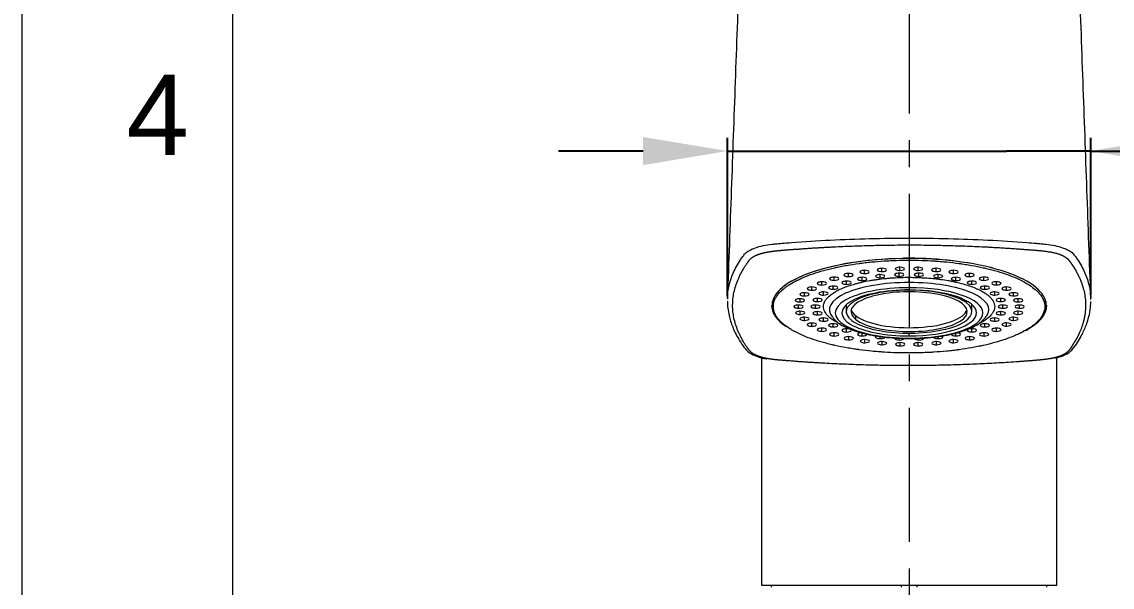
# Model space of a CAD drawing. Header units: millimetres. Extents: x 7606 to 8200, y 2765 to 3605.
# Drawn here: x 7606.4 to 7709.8, y 3189.8 to 3243.4 of the extents above; entities that cross this region are included whole.
import ezdxf

# ---------------------------------------------------------------- set-up
doc = ezdxf.new("R2010")
doc.units = ezdxf.units.MM
doc.linetypes.add('CENTERX2', pattern=[20.32, 12.7, -2.54, 2.54, -2.54])
doc.layers.get('0').update_dxf_attribs({"color": 3})
for name, color, linetype, lineweight in [('CENTER', 1, 'CENTERX2', 15), ('DIM_', 3, 'Continuous', 9), ('FORM', 7, 'Continuous', 13)]:
    doc.layers.add(name, color=color, linetype=linetype, lineweight=lineweight)
doc.styles.get("Standard").update_dxf_attribs({"font": 'arial.ttf'})
doc.dimstyles.new('사본(2) STANDARD', dxfattribs={"dimscale": 0, "dimtxt": 5, "dimasz": 5, "dimexe": 1.25, "dimexo": 0.625, "dimgap": 1.5, "dimtad": 3, "dimtih": 1, "dimtoh": 1, "dimdec": 1, "dimzin": 9, "dimdsep": 46, "dimtxsty": 'Standard', "dimcen": 2.5, "dimclrd": 3, "dimclre": 3, "dimclrt": 4, "dimadec": 0, "dimazin": 0, "dimtfac": 1, "dimtdec": 1, "dimtmove": 0, "dimatfit": 3, "dimfxl": 1.25, "dimtfill": 1, "dimtolj": 1, "dimtzin": 0, "dimarcsym": 0})

# ---------------------------------------------------------------- blocks, each defined once
blk = doc.blocks.new('*D22')
at = {"layer": 'DIM_', "color": 3, "lineweight": -2, "transparency": 16777216}
for p, q in [((7673.32, 3217.4), (7673.32, 3232.39)), ((7707.77, 3217.48), (7707.77, 3232.39)), ((7665.32, 3231.14), (7657.32, 3231.14)), ((7673.32, 3231.14), (7681.32, 3231.14)), ((7681.32, 3231.14), (7699.77, 3231.14)), ((7707.77, 3231.14), (7699.77, 3231.14)), ((7707.77, 3231.14), (7725.87, 3231.14)), ((7715.77, 3231.14), (7723.77, 3231.14))]:
    blk.add_line(p, q, dxfattribs=at)
at = {"layer": 'DIM_', "color": 3, "transparency": 16777216}
for points in [[(7665.32, 3232.47), (7665.32, 3229.8), (7673.32, 3231.14)], [(7715.77, 3232.47), (7715.77, 3229.8), (7707.77, 3231.14)]]:
    blk.add_solid(points, dxfattribs=at)
at = {"layer": 'DIM_', "color": 4, "transparency": 16777216, "insert": (7737.79, 3231.14), "char_height": 8, "attachment_point": 5, "bg_fill": 3, "box_fill_scale": 1.1, "bg_fill_color": 256, "bg_fill_true_color": 13158600, "bg_fill_transparency": 0}
blk.add_mtext('\\A1;34.5', dxfattribs=at)

msp = doc.modelspace()

# ---------------------------------------------------------------- linework, layer by layer
at = {"linetype": 'Continuous', "lineweight": 13, "extrusion": (0, 1, 0)}
for p, q in [((7690.54, 3220.95), (7690.54, 3220.95)), ((7684.81, 3219.23), (7684.81, 3219.53)), ((7686.33, 3219.51), (7686.33, 3219.82)), ((7687.97, 3219.71), (7687.97, 3220.01)), ((7689.61, 3219.25), (7689.61, 3219.55)), ((7689.68, 3219.8), (7689.68, 3220.11)), ((7691.41, 3219.8), (7691.41, 3220.11)), ((7691.47, 3219.25), (7691.47, 3219.55)), ((7693.12, 3219.71), (7693.12, 3220.01)), ((7694.75, 3219.51), (7694.75, 3219.82)), ((7696.28, 3219.23), (7696.28, 3219.54)), ((7682.27, 3218.43), (7682.27, 3218.73)), ((7683.44, 3218.87), (7683.44, 3219.17)), ((7684.6, 3218.49), (7684.6, 3218.79)), ((7686.1, 3218.86), (7686.1, 3219.16)), ((7687.8, 3219.12), (7687.8, 3219.42)), ((7693.29, 3219.12), (7693.29, 3219.42)), ((7694.98, 3218.86), (7694.98, 3219.16)), ((7696.49, 3218.49), (7696.49, 3218.79)), ((7697.64, 3218.87), (7697.64, 3219.17)), ((7698.82, 3218.43), (7698.82, 3218.74)), ((7680.63, 3217.39), (7680.63, 3217.7)), ((7681.32, 3217.94), (7681.32, 3218.24)), ((7682.43, 3217.46), (7682.43, 3217.77)), ((7683.36, 3218.01), (7683.36, 3218.32)), ((7697.73, 3218.02), (7697.73, 3218.32)), ((7698.66, 3217.47), (7698.66, 3217.77)), ((7699.77, 3217.94), (7699.77, 3218.24)), ((7700.46, 3217.4), (7700.46, 3217.7)), ((7680.06, 3216.23), (7680.06, 3216.53)), ((7680.21, 3216.82), (7680.21, 3217.12)), ((7681.67, 3216.23), (7681.67, 3216.53)), ((7681.86, 3216.86), (7681.86, 3217.16)), ((7695.99, 3216.73), (7695.99, 3216.92)), ((7699.23, 3216.86), (7699.23, 3217.17)), ((7699.43, 3216.23), (7699.43, 3216.53)), ((7700.89, 3216.82), (7700.89, 3217.12)), ((7701.03, 3216.23), (7701.03, 3216.53)), ((7680.21, 3215.64), (7680.21, 3215.94)), ((7680.63, 3215.06), (7680.63, 3215.37)), ((7681.86, 3215.6), (7681.86, 3215.9)), ((7682.44, 3214.99), (7682.44, 3215.3)), ((7685.51, 3215.13), (7685.51, 3215.49)), ((7698.66, 3215), (7698.66, 3215.3)), ((7699.24, 3215.6), (7699.24, 3215.9)), ((7700.46, 3215.07), (7700.46, 3215.37)), ((7700.89, 3215.64), (7700.89, 3215.94)), ((7681.33, 3214.52), (7681.33, 3214.83)), ((7682.28, 3214.03), (7682.28, 3214.33)), ((7683.36, 3214.44), (7683.36, 3214.75)), ((7684.61, 3213.97), (7684.61, 3214.27)), ((7696.49, 3213.97), (7696.49, 3214.28)), ((7697.73, 3214.45), (7697.73, 3214.75)), ((7698.82, 3214.03), (7698.82, 3214.33)), ((7699.77, 3214.53), (7699.77, 3214.83)), ((7683.45, 3213.59), (7683.45, 3213.89)), ((7684.82, 3213.23), (7684.82, 3213.53)), ((7686.11, 3213.6), (7686.11, 3213.87)), ((7686.34, 3212.95), (7686.34, 3213.25)), ((7687.81, 3213.34), (7687.81, 3213.53)), ((7689.62, 3213.21), (7689.62, 3213.37)), ((7690.55, 3213.6), (7690.55, 3213.86)), ((7691.48, 3213.21), (7691.48, 3213.37)), ((7693.3, 3213.34), (7693.3, 3213.53)), ((7694.76, 3212.95), (7694.76, 3213.25)), ((7694.99, 3213.6), (7694.99, 3213.88)), ((7696.29, 3213.23), (7696.29, 3213.53)), ((7697.65, 3213.59), (7697.65, 3213.9)), ((7687.98, 3212.75), (7687.98, 3213.06)), ((7689.69, 3212.66), (7689.69, 3212.96)), ((7691.42, 3212.66), (7691.42, 3212.96)), ((7693.13, 3212.75), (7693.13, 3213.06))]:
    msp.add_line(p, q, dxfattribs=at)
at = {"linetype": 'Continuous', "lineweight": 18, "extrusion": (0, 1, 0)}
for p, q in [((7677.55, 3216.9), (7677.55, 3216.5)), ((7677.55, 3216.5), (7677.55, 3216.5)), ((7684.58, 3216.56), (7684.58, 3215.9)), ((7696.51, 3215.9), (7696.51, 3216.56)), ((7703.55, 3216.5), (7703.54, 3216.9)), ((7703.55, 3216.5), (7703.55, 3216.5)), ((7676.55, 3211.54), (7676.55, 3189.96)), ((7704.55, 3189.96), (7704.55, 3211.54)), ((7676.55, 3189.96), (7690.55, 3189.96)), ((7677.44, 3189.96), (7677.47, 3189.76)), ((7690.55, 3189.96), (7704.55, 3189.96)), ((7703.62, 3189.76), (7703.65, 3189.96))]:
    msp.add_line(p, q, dxfattribs=at)
at = {"linetype": 'Continuous', "lineweight": 18}
for centre, major_axis, start_param, end_param in [((7690.55, 3216.5), (-13, 0), 4.712825, 6.283622), ((7690.55, 3216.5), (13.05, 0), 1.570796, 1.621455), ((7690.55, 3216.5), (13, 0), 0.000436, 1.571233), ((7690.55, 3216.5), (13.05, 0), 1.244463, 1.570796), ((7684.81, 3219.38), (-0.442, 0), 4.712825, 7.854418), ((7684.81, 3219.38), (-0.442, 0), 1.571233, 4.712825), ((7686.33, 3219.67), (-0.442, 0), 4.712825, 7.854418), ((7686.33, 3219.67), (-0.442, 0), 1.571233, 4.712825), ((7687.97, 3219.86), (-0.442, 0), 4.712825, 7.854418), ((7687.97, 3219.86), (-0.442, 0), 1.571233, 4.712825), ((7689.61, 3219.4), (-0.442, 0), 4.712825, 7.854418), ((7689.68, 3219.96), (-0.442, 0), 4.712825, 7.854418), ((7689.61, 3219.4), (-0.442, 0), 1.571233, 4.712825), ((7689.68, 3219.96), (-0.442, 0), 1.571233, 4.712825), ((7691.41, 3219.96), (-0.442, 0), 4.712825, 7.854418), ((7691.47, 3219.4), (-0.442, 0), 4.712825, 7.854418), ((7691.41, 3219.96), (-0.442, 0), 1.571233, 4.712825), ((7691.47, 3219.4), (-0.442, 0), 1.571233, 4.712825), ((7693.12, 3219.86), (-0.442, 0), 4.712825, 7.854418), ((7693.12, 3219.86), (-0.442, 0), 1.571233, 4.712825), ((7694.75, 3219.67), (-0.442, 0), 4.712825, 7.854418), ((7694.75, 3219.67), (-0.442, 0), 1.571233, 4.712825), ((7696.28, 3219.38), (-0.442, 0), 4.712825, 7.854418), ((7696.28, 3219.38), (-0.442, 0), 1.571233, 4.712825), ((7682.27, 3218.58), (-0.442, 0), 4.712825, 7.854418), ((7682.27, 3218.58), (-0.442, 0), 1.571233, 4.712825), ((7683.44, 3219.02), (-0.442, 0), 4.712825, 7.854418), ((7683.44, 3219.02), (-0.442, 0), 1.571233, 4.712825), ((7684.6, 3218.64), (-0.442, 0), 4.712825, 7.854418), ((7684.6, 3218.64), (-0.442, 0), 1.571233, 4.712825), ((7686.1, 3219.01), (-0.442, 0), 4.712825, 7.854418), ((7686.1, 3219.01), (-0.442, 0), 1.571233, 4.712825), ((7687.8, 3219.27), (-0.442, 0), 4.712825, 7.854418), ((7687.8, 3219.27), (-0.442, 0), 1.571233, 4.712825), ((7693.29, 3219.27), (-0.442, 0), 4.712825, 7.854418), ((7693.29, 3219.27), (-0.442, 0), 1.571233, 4.712825), ((7694.98, 3219.01), (-0.442, 0), 4.712825, 7.854418), ((7694.98, 3219.01), (-0.442, 0), 1.571233, 4.712825), ((7696.49, 3218.64), (-0.442, 0), 4.712825, 7.854418), ((7696.49, 3218.64), (-0.442, 0), 1.571233, 4.712825), ((7697.64, 3219.02), (-0.442, 0), 4.712825, 7.854418), ((7697.64, 3219.02), (-0.442, 0), 1.571233, 4.712825), ((7698.82, 3218.59), (-0.442, 0), 4.712825, 7.854418), ((7698.82, 3218.59), (-0.442, 0), 1.571233, 4.712825), ((7680.63, 3217.54), (-0.442, 0), 4.712825, 7.854418), ((7680.63, 3217.54), (-0.442, 0), 1.571233, 4.712825), ((7681.32, 3218.09), (-0.442, 0), 4.712825, 7.854418), ((7681.32, 3218.09), (-0.442, 0), 1.571233, 4.712825), ((7682.43, 3217.62), (-0.442, 0), 4.712825, 7.854418), ((7682.43, 3217.62), (-0.442, 0), 1.571233, 4.712825), ((7683.36, 3218.17), (-0.442, 0), 4.712825, 7.854418), ((7683.36, 3218.17), (-0.442, 0), 1.571233, 4.712825), ((7690.55, 3215.78), (-6.38, 0), 4.712825, 7.854418), ((7690.55, 3215.9), (-5.96, 0), 3.561884, 6.703477), ((7690.55, 3215.9), (-5.51, 0), 3.561884, 6.703477), ((7690.55, 3215.78), (-6.38, 0), 1.571233, 4.712825), ((7697.73, 3218.17), (-0.442, 0), 4.712825, 7.854418), ((7697.73, 3218.17), (-0.442, 0), 1.571233, 4.712825), ((7698.66, 3217.62), (-0.442, 0), 4.712825, 7.854418), ((7698.66, 3217.62), (-0.442, 0), 1.571233, 4.712825), ((7699.77, 3218.09), (-0.442, 0), 4.712825, 7.854418), ((7699.77, 3218.09), (-0.442, 0), 1.571233, 4.712825), ((7700.46, 3217.55), (-0.442, 0), 4.712825, 7.854418), ((7700.46, 3217.55), (-0.442, 0), 1.571233, 4.712825), ((7690.55, 3216.5), (13.05, 0), 3.141593, 3.605174), ((7690.55, 3216.5), (13, 0), 3.141538, 3.347313), ((7680.06, 3216.38), (-0.442, 0), 4.712825, 7.854418), ((7680.2, 3216.97), (-0.442, 0), 4.712825, 7.854418), ((7680.06, 3216.38), (-0.442, 0), 1.571233, 4.712825), ((7680.2, 3216.97), (-0.442, 0), 1.571233, 4.712825), ((7681.67, 3216.38), (-0.442, 0), 4.712825, 7.854418), ((7681.86, 3217.01), (-0.442, 0), 4.712825, 7.854418), ((7681.67, 3216.38), (-0.442, 0), 1.571233, 4.712825), ((7681.86, 3217.01), (-0.442, 0), 1.571233, 4.712825), ((7690.55, 3215.9), (-5.96, 0), 0.420291, 3.561884), ((7690.55, 3215.9), (-5.51, 0), 0.420291, 3.561884), ((7699.23, 3217.01), (-0.442, 0), 4.712825, 7.854418), ((7699.43, 3216.38), (-0.442, 0), 4.712825, 7.854418), ((7699.23, 3217.01), (-0.442, 0), 1.571233, 4.712825), ((7699.43, 3216.38), (-0.442, 0), 1.571233, 4.712825), ((7700.89, 3216.97), (-0.442, 0), 4.712825, 7.854418), ((7701.03, 3216.38), (-0.442, 0), 4.712825, 7.854418), ((7700.89, 3216.97), (-0.442, 0), 1.571233, 4.712825), ((7701.03, 3216.38), (-0.442, 0), 1.571233, 4.712825), ((7690.55, 3216.5), (13.05, 0), 5.722116, 6.283185), ((7690.55, 3216.5), (-13, 0), 2.936648, 3.141686), ((7680.21, 3215.79), (-0.442, 0), 4.712825, 7.854418), ((7680.63, 3215.22), (-0.442, 0), 4.712825, 7.854418), ((7680.21, 3215.79), (-0.442, 0), 1.571233, 4.712825), ((7680.63, 3215.22), (-0.442, 0), 1.571233, 4.712825), ((7681.86, 3215.75), (-0.442, 0), 4.712825, 7.854418), ((7681.86, 3215.75), (-0.442, 0), 1.571233, 4.712825), ((7682.44, 3215.15), (-0.442, 0), 4.712825, 7.854418), ((7682.44, 3215.15), (-0.442, 0), 1.571233, 4.712825), ((7690.55, 3216.26), (5.51, 0), 3.237564, 3.561884), ((7690.55, 3216.26), (5.51, 0), 3.561884, 6.187176), ((7698.66, 3215.15), (-0.442, 0), 4.712825, 7.854418), ((7698.66, 3215.15), (-0.442, 0), 1.571233, 4.712825), ((7699.23, 3215.75), (-0.442, 0), 4.712825, 7.854418), ((7699.23, 3215.75), (-0.442, 0), 1.571233, 4.712825), ((7700.46, 3215.22), (-0.442, 0), 4.712825, 7.854418), ((7700.89, 3215.79), (-0.442, 0), 4.712825, 7.854418), ((7700.46, 3215.22), (-0.442, 0), 1.571233, 4.712825), ((7700.89, 3215.79), (-0.442, 0), 1.571233, 4.712825), ((7681.33, 3214.67), (-0.442, 0), 4.712825, 7.854418), ((7681.33, 3214.67), (-0.442, 0), 1.571233, 4.712825), ((7682.28, 3214.18), (-0.442, 0), 4.712825, 7.854418), ((7682.28, 3214.18), (-0.442, 0), 1.571233, 4.712825), ((7683.36, 3214.6), (-0.442, 0), 4.712825, 7.854418), ((7683.36, 3214.6), (-0.442, 0), 1.571233, 4.712825), ((7684.61, 3214.12), (-0.442, 0), 4.712825, 7.854418), ((7684.61, 3214.12), (-0.442, 0), 1.571233, 4.712825), ((7696.49, 3214.13), (-0.442, 0), 4.712825, 7.854418), ((7696.49, 3214.13), (-0.442, 0), 1.571233, 4.712825), ((7697.73, 3214.6), (-0.442, 0), 4.712825, 7.854418), ((7697.73, 3214.6), (-0.442, 0), 1.571233, 4.712825), ((7698.82, 3214.18), (-0.442, 0), 4.712825, 7.854418), ((7698.82, 3214.18), (-0.442, 0), 1.571233, 4.712825), ((7699.77, 3214.68), (-0.442, 0), 4.712825, 7.854418), ((7699.77, 3214.68), (-0.442, 0), 1.571233, 4.712825), ((7683.45, 3213.74), (-0.442, 0), 4.712825, 7.854418), ((7683.45, 3213.74), (-0.442, 0), 1.571233, 4.712825), ((7684.82, 3213.38), (-0.442, 0), 4.712825, 7.854418), ((7684.82, 3213.38), (-0.442, 0), 1.571233, 4.712825), ((7686.11, 3213.75), (-0.442, 0), 4.712825, 7.854418), ((7686.34, 3213.1), (-0.442, 0), 4.712825, 7.854418), ((7686.11, 3213.75), (-0.442, 0), 1.571233, 3.109782), ((7686.34, 3213.1), (-0.442, 0), 1.571233, 4.712825), ((7687.81, 3213.49), (-0.442, 0), 5.589624, 7.854418), ((7687.81, 3213.49), (-0.442, 0), 1.571233, 3.109782), ((7689.62, 3213.36), (-0.442, 0), 0.031806, 1.571233), ((7689.62, 3213.36), (-0.442, 0), 1.571233, 3.109782), ((7691.48, 3213.36), (-0.442, 0), 0.031806, 1.571233), ((7691.48, 3213.36), (-0.442, 0), 1.571233, 3.109782), ((7693.3, 3213.49), (-0.442, 0), 0.031806, 1.571233), ((7693.3, 3213.49), (-0.442, 0), 1.571233, 3.826848), ((7694.76, 3213.1), (-0.442, 0), 4.712825, 7.854418), ((7694.99, 3213.75), (-0.442, 0), 0.031806, 1.571233), ((7694.76, 3213.1), (-0.442, 0), 1.571233, 4.712825), ((7694.99, 3213.75), (-0.442, 0), 1.571233, 4.712825), ((7696.29, 3213.38), (-0.442, 0), 4.712825, 7.854418), ((7696.29, 3213.38), (-0.442, 0), 1.571233, 4.712825), ((7697.65, 3213.74), (-0.442, 0), 4.712825, 7.854418), ((7697.65, 3213.74), (-0.442, 0), 1.571233, 4.712825), ((7687.98, 3212.91), (-0.442, 0), 4.712825, 7.854418), ((7687.98, 3212.91), (-0.442, 0), 1.571233, 4.712825), ((7689.69, 3212.81), (-0.442, 0), 4.712825, 7.854418), ((7689.69, 3212.81), (-0.442, 0), 1.571233, 4.712825), ((7691.42, 3212.81), (-0.442, 0), 4.712825, 7.854418), ((7691.42, 3212.81), (-0.442, 0), 1.571233, 4.712825), ((7693.13, 3212.91), (-0.442, 0), 4.712825, 7.854418), ((7693.13, 3212.91), (-0.442, 0), 1.571233, 4.712825)]:
    msp.add_ellipse(centre, major_axis=major_axis, ratio=0.34202, start_param=start_param, end_param=end_param, dxfattribs=at)
at = {"linetype": 'Continuous', "lineweight": 13}
for centre, major_axis, ratio, start_param, end_param in [((7690.55, 3216.5), (13, 0), 0.34202, 1.571233, 3.141538), ((7690.55, 3216.5), (-13, 0), 0.34202, 3.141686, 4.712825), ((7690.54, 3220.9), (0, 0.128), 0.00041, 1.22173, 2.792527), ((7690.55, 3216.08), (7.56, 0), 0.34202, 1.571233, 3.416428), ((7690.54, 3218.55), (0, -0.641), 0.00041, 1.745329, 2.792527), ((7690.54, 3218.78), (0, 0.641), 0.00041, 1.745329, 2.792527), ((7690.55, 3216.08), (7.56, 0), 0.34202, 6.044664, 7.854418), ((7690.55, 3215.78), (-7, 0), 0.34202, 4.712825, 7.854418), ((7690.55, 3215.78), (-7, 0), 0.34202, 1.571233, 4.712825), ((7690.55, 3213.99), (0, 0.641), 0.00041, 2.792527, 3.140786)]:
    msp.add_ellipse(centre, major_axis=major_axis, ratio=ratio, start_param=start_param, end_param=end_param, dxfattribs=at)
at = {"linetype": 'Continuous', "lineweight": 18}
for points, degree in [([(7676.27, 3299.29), (7674.79, 3258.23), (7673.32, 3217.2)], 2), ([(7707.78, 3217.2), (7706.3, 3258.23), (7704.83, 3299.29)], 2), ([(7673.32, 3217.18), (7673.32, 3217.09)], 1), ([(7707.77, 3217.05), (7707.78, 3217.17)], 1), ([(7689.8, 3189.96), (7689.8, 3189.89), (7689.8, 3189.82), (7689.8, 3189.76)], 3), ([(7691.3, 3189.76), (7691.3, 3189.82), (7691.3, 3189.89), (7691.3, 3189.96)], 3)]:
    msp.add_open_spline(points, degree=degree, dxfattribs=at)
for points, knots in [([(7673.32, 3217.2), (7673.35, 3217.99), (7673.63, 3219.2), (7674.34, 3220.49), (7674.73, 3221.07), (7674.89, 3221.27), (7675.12, 3221.58), (7675.88, 3222), (7677.11, 3222.26), (7678.02, 3222.34), (7678.63, 3222.4), (7680.3, 3222.53), (7684.3, 3222.79), (7688.05, 3222.88), (7690.55, 3222.88)], [0, 0, 0, 0, 0.234108, 0.361756, 0.393669, 0.409625, 0.425581, 0.489405, 0.553229, 0.569186, 0.585142, 0.617054, 0.744703, 1, 1, 1, 1]), ([(7690.55, 3222.88), (7693.05, 3222.88), (7696.8, 3222.79), (7700.79, 3222.53), (7702.47, 3222.4), (7703.07, 3222.34), (7703.98, 3222.26), (7705.21, 3222), (7705.97, 3221.58), (7706.21, 3221.27), (7706.36, 3221.07), (7706.75, 3220.49), (7707.46, 3219.2), (7707.75, 3217.99), (7707.78, 3217.2)], [0, 0, 0, 0, 0.255281, 0.382922, 0.414832, 0.430787, 0.446742, 0.510562, 0.574383, 0.590338, 0.606293, 0.638203, 0.765843, 1, 1, 1, 1]), ([(7690.55, 3222.23), (7689.95, 3222.23), (7688.75, 3222.22), (7686.95, 3222.19), (7685.15, 3222.13), (7683.84, 3222.07), (7683.01, 3222.03), (7682.65, 3222.01), (7682.3, 3221.99), (7681.94, 3221.97), (7681.58, 3221.95), (7681.23, 3221.93), (7680.88, 3221.9), (7680.52, 3221.88), (7680.17, 3221.85), (7679.88, 3221.83), (7679.66, 3221.82), (7679.51, 3221.81), (7679.37, 3221.8), (7679.24, 3221.79), (7679.11, 3221.78), (7678.99, 3221.77), (7678.88, 3221.76), (7678.77, 3221.75), (7678.67, 3221.74), (7678.58, 3221.73), (7678.49, 3221.73), (7678.41, 3221.72), (7678.34, 3221.71), (7678.27, 3221.71), (7678.21, 3221.7), (7678.16, 3221.7), (7678.11, 3221.69), (7678.07, 3221.69), (7678.04, 3221.69), (7678.01, 3221.68), (7677.98, 3221.68), (7677.95, 3221.68), (7677.93, 3221.68), (7677.9, 3221.67), (7677.87, 3221.67), (7677.84, 3221.67), (7677.82, 3221.66), (7677.79, 3221.66), (7677.76, 3221.66), (7677.74, 3221.65), (7677.71, 3221.65), (7677.69, 3221.65), (7677.66, 3221.64), (7677.63, 3221.64), (7677.61, 3221.64), (7677.58, 3221.63), (7677.56, 3221.63), (7677.53, 3221.63), (7677.51, 3221.62), (7677.48, 3221.62), (7677.46, 3221.62), (7677.43, 3221.61), (7677.41, 3221.61), (7677.38, 3221.6), (7677.36, 3221.6), (7677.34, 3221.6), (7677.31, 3221.59), (7677.29, 3221.59), (7677.27, 3221.58), (7677.24, 3221.58), (7677.22, 3221.58), (7677.2, 3221.57), (7677.17, 3221.57), (7677.15, 3221.57), (7677.13, 3221.56), (7677.11, 3221.56), (7677.09, 3221.55), (7677.06, 3221.55), (7677.04, 3221.54), (7677.02, 3221.54), (7677, 3221.54), (7676.98, 3221.53), (7676.96, 3221.53), (7676.94, 3221.52), (7676.92, 3221.52), (7676.89, 3221.51), (7676.87, 3221.51), (7676.85, 3221.51), (7676.83, 3221.5), (7676.81, 3221.5), (7676.79, 3221.49), (7676.77, 3221.49), (7676.76, 3221.48), (7676.74, 3221.48), (7676.72, 3221.47), (7676.7, 3221.47), (7676.68, 3221.46), (7676.66, 3221.46), (7676.64, 3221.45), (7676.62, 3221.45), (7676.61, 3221.44), (7676.59, 3221.44), (7676.57, 3221.43), (7676.55, 3221.43), (7676.54, 3221.42), (7676.52, 3221.42), (7676.5, 3221.41), (7676.48, 3221.41), (7676.45, 3221.4), (7676.39, 3221.38), (7676.31, 3221.35), (7676.23, 3221.32), (7676.16, 3221.3), (7676.09, 3221.27), (7676.02, 3221.24), (7675.96, 3221.21), (7675.9, 3221.17), (7675.84, 3221.14), (7675.78, 3221.11), (7675.72, 3221.07), (7675.67, 3221.04), (7675.62, 3221), (7675.57, 3220.96), (7675.53, 3220.93), (7675.49, 3220.89), (7675.45, 3220.85), (7675.41, 3220.81), (7675.38, 3220.76), (7675.34, 3220.72), (7675.31, 3220.67), (7675.26, 3220.61), (7675.22, 3220.54), (7675.17, 3220.47), (7675.12, 3220.39), (7675.06, 3220.31), (7675, 3220.22), (7674.95, 3220.13), (7674.9, 3220.06), (7674.86, 3219.99), (7674.82, 3219.93), (7674.79, 3219.87), (7674.75, 3219.8), (7674.71, 3219.74), (7674.68, 3219.67), (7674.64, 3219.61), (7674.61, 3219.54), (7674.57, 3219.48), (7674.54, 3219.41), (7674.51, 3219.35), (7674.48, 3219.28), (7674.45, 3219.22), (7674.42, 3219.15), (7674.31, 3218.91), (7674.14, 3218.49), (7673.97, 3217.88), (7673.85, 3217.27), (7673.81, 3216.67), (7673.82, 3216.06), (7673.9, 3215.45), (7674.04, 3214.85), (7674.21, 3214.34), (7674.38, 3213.94), (7674.52, 3213.64), (7674.68, 3213.33), (7674.81, 3213.09), (7674.92, 3212.91), (7675, 3212.79), (7675.08, 3212.67), (7675.15, 3212.56), (7675.22, 3212.47), (7675.27, 3212.4), (7675.31, 3212.34), (7675.36, 3212.28), (7675.39, 3212.24), (7675.42, 3212.19), (7675.46, 3212.16), (7675.5, 3212.12), (7675.53, 3212.08), (7675.57, 3212.04), (7675.62, 3212.01), (7675.66, 3211.98), (7675.7, 3211.94), (7675.75, 3211.91), (7675.8, 3211.88), (7675.84, 3211.86), (7675.88, 3211.84), (7675.91, 3211.82), (7675.94, 3211.81), (7675.97, 3211.79), (7676, 3211.78), (7676.04, 3211.76), (7676.07, 3211.75), (7676.11, 3211.73), (7676.14, 3211.72), (7676.18, 3211.7), (7676.21, 3211.69), (7676.25, 3211.67), (7676.29, 3211.66), (7676.33, 3211.65), (7676.37, 3211.63), (7676.41, 3211.62), (7676.45, 3211.61), (7676.49, 3211.59), (7676.53, 3211.58), (7676.57, 3211.57), (7676.61, 3211.56), (7676.66, 3211.55), (7676.7, 3211.53), (7676.75, 3211.52), (7676.79, 3211.51), (7676.84, 3211.5), (7676.88, 3211.49), (7676.93, 3211.48), (7676.98, 3211.47), (7677.03, 3211.46), (7677.08, 3211.45), (7677.13, 3211.44), (7677.17, 3211.43), (7677.22, 3211.42), (7677.27, 3211.42), (7677.32, 3211.41), (7677.37, 3211.4), (7677.43, 3211.39), (7677.48, 3211.38), (7677.54, 3211.38), (7677.59, 3211.37), (7677.65, 3211.36), (7677.71, 3211.35), (7677.77, 3211.35), (7677.83, 3211.34), (7677.9, 3211.33), (7677.96, 3211.33), (7678.01, 3211.32), (7678.05, 3211.32), (7678.08, 3211.32), (7678.11, 3211.31), (7678.15, 3211.31), (7678.19, 3211.31), (7678.25, 3211.3), (7678.31, 3211.3), (7678.38, 3211.29), (7678.45, 3211.29), (7678.53, 3211.28), (7678.62, 3211.27), (7678.72, 3211.26), (7678.82, 3211.26), (7678.96, 3211.24), (7679.14, 3211.23), (7679.35, 3211.21), (7679.56, 3211.2), (7679.77, 3211.18), (7679.99, 3211.16), (7680.2, 3211.15), (7680.41, 3211.13), (7680.62, 3211.12), (7680.84, 3211.1), (7681.05, 3211.09), (7681.26, 3211.08), (7681.48, 3211.06), (7681.69, 3211.05), (7681.9, 3211.04), (7682.12, 3211.02), (7682.33, 3211.01), (7683.08, 3210.97), (7684.37, 3210.91), (7686.2, 3210.84), (7688.04, 3210.8), (7689.89, 3210.78), (7691.73, 3210.78), (7693.57, 3210.81), (7695.41, 3210.86), (7696.94, 3210.92), (7698.16, 3210.98), (7699.07, 3211.03), (7699.98, 3211.09), (7700.63, 3211.13), (7701.02, 3211.16), (7701.16, 3211.17), (7701.3, 3211.18), (7701.44, 3211.19), (7701.58, 3211.2), (7701.72, 3211.21), (7701.86, 3211.22), (7701.99, 3211.23), (7702.13, 3211.24), (7702.27, 3211.26), (7702.41, 3211.27), (7702.55, 3211.28), (7702.66, 3211.29), (7702.75, 3211.3), (7702.82, 3211.3), (7702.88, 3211.31), (7702.95, 3211.31), (7703.01, 3211.32), (7703.07, 3211.33), (7703.14, 3211.33), (7703.2, 3211.34), (7703.25, 3211.35), (7703.31, 3211.35), (7703.37, 3211.36), (7703.43, 3211.37), (7703.48, 3211.37), (7703.54, 3211.38), (7703.59, 3211.39), (7703.64, 3211.39), (7703.69, 3211.4), (7703.74, 3211.41), (7703.79, 3211.42), (7703.84, 3211.42), (7703.89, 3211.43), (7703.94, 3211.44), (7703.98, 3211.45), (7704.03, 3211.46), (7704.07, 3211.46), (7704.11, 3211.47), (7704.15, 3211.48), (7704.19, 3211.49), (7704.23, 3211.5), (7704.27, 3211.51), (7704.31, 3211.51), (7704.34, 3211.52), (7704.38, 3211.53), (7704.43, 3211.55), (7704.48, 3211.56), (7704.52, 3211.57), (7704.57, 3211.58), (7704.61, 3211.6), (7704.66, 3211.61), (7704.7, 3211.63), (7704.75, 3211.64), (7704.79, 3211.65), (7704.83, 3211.67), (7704.87, 3211.68), (7704.91, 3211.7), (7704.95, 3211.71), (7704.99, 3211.73), (7705.02, 3211.75), (7705.06, 3211.76), (7705.1, 3211.78), (7705.13, 3211.79), (7705.16, 3211.81), (7705.2, 3211.83), (7705.23, 3211.85), (7705.26, 3211.86), (7705.29, 3211.88), (7705.32, 3211.9), (7705.35, 3211.92), (7705.38, 3211.93), (7705.41, 3211.95), (7705.43, 3211.97), (7705.46, 3211.99), (7705.48, 3212.01), (7705.52, 3212.04), (7705.56, 3212.07), (7705.61, 3212.12), (7705.66, 3212.17), (7705.7, 3212.22), (7705.75, 3212.27), (7705.78, 3212.32), (7705.81, 3212.35), (7705.82, 3212.38), (7705.84, 3212.4), (7705.86, 3212.43), (7705.87, 3212.45), (7705.89, 3212.47), (7705.9, 3212.5), (7705.92, 3212.52), (7705.93, 3212.55), (7705.95, 3212.57), (7705.96, 3212.59), (7705.98, 3212.62), (7706, 3212.65), (7706.02, 3212.68), (7706.04, 3212.72), (7706.07, 3212.76), (7706.09, 3212.81), (7706.12, 3212.85), (7706.14, 3212.89), (7706.17, 3212.93), (7706.19, 3212.97), (7706.22, 3213.01), (7706.25, 3213.05), (7706.27, 3213.1), (7706.3, 3213.14), (7706.32, 3213.18), (7706.35, 3213.22), (7706.37, 3213.25), (7706.39, 3213.28), (7706.4, 3213.3), (7706.41, 3213.32), (7706.42, 3213.34), (7706.43, 3213.36), (7706.45, 3213.38), (7706.46, 3213.41), (7706.47, 3213.43), (7706.49, 3213.46), (7706.5, 3213.48), (7706.51, 3213.51), (7706.53, 3213.54), (7706.54, 3213.57), (7706.56, 3213.6), (7706.57, 3213.63), (7706.59, 3213.67), (7706.61, 3213.7), (7706.62, 3213.74), (7706.64, 3213.77), (7706.66, 3213.81), (7706.67, 3213.85), (7706.7, 3213.91), (7706.74, 3214), (7706.79, 3214.11), (7706.84, 3214.22), (7706.88, 3214.34), (7706.92, 3214.45), (7706.96, 3214.57), (7707, 3214.68), (7707.03, 3214.79), (7707.06, 3214.91), (7707.09, 3215.02), (7707.12, 3215.13), (7707.15, 3215.25), (7707.17, 3215.36), (7707.19, 3215.47), (7707.21, 3215.59), (7707.23, 3215.7), (7707.24, 3215.82), (7707.25, 3215.93), (7707.26, 3216.04), (7707.27, 3216.16), (7707.28, 3216.27), (7707.28, 3216.56), (7707.27, 3217.01), (7707.18, 3217.64), (7707.03, 3218.27), (7706.84, 3218.79), (7706.66, 3219.2), (7706.5, 3219.52), (7706.33, 3219.83), (7706.2, 3220.05), (7706.12, 3220.18), (7706.09, 3220.21), (7706.07, 3220.25), (7706.05, 3220.29), (7706.02, 3220.32), (7706, 3220.36), (7705.97, 3220.4), (7705.95, 3220.43), (7705.92, 3220.47), (7705.9, 3220.5), (7705.87, 3220.54), (7705.85, 3220.58), (7705.82, 3220.61), (7705.79, 3220.65), (7705.77, 3220.68), (7705.74, 3220.72), (7705.72, 3220.75), (7705.7, 3220.77), (7705.69, 3220.79), (7705.68, 3220.8), (7705.67, 3220.81), (7705.66, 3220.83), (7705.64, 3220.84), (7705.63, 3220.86), (7705.62, 3220.87), (7705.6, 3220.88), (7705.59, 3220.9), (7705.57, 3220.91), (7705.56, 3220.93), (7705.54, 3220.94), (7705.53, 3220.95), (7705.51, 3220.97), (7705.5, 3220.98), (7705.48, 3220.99), (7705.47, 3221), (7705.45, 3221.02), (7705.43, 3221.03), (7705.41, 3221.04), (7705.4, 3221.05), (7705.38, 3221.07), (7705.36, 3221.08), (7705.34, 3221.09), (7705.32, 3221.1), (7705.3, 3221.11), (7705.28, 3221.13), (7705.26, 3221.14), (7705.24, 3221.15), (7705.22, 3221.16), (7705.2, 3221.17), (7705.18, 3221.18), (7705.16, 3221.19), (7705.14, 3221.21), (7705.12, 3221.22), (7705.09, 3221.23), (7705.07, 3221.24), (7705.05, 3221.25), (7705.03, 3221.26), (7705, 3221.27), (7704.98, 3221.28), (7704.95, 3221.29), (7704.93, 3221.3), (7704.9, 3221.31), (7704.85, 3221.33), (7704.77, 3221.36), (7704.64, 3221.4), (7704.51, 3221.44), (7704.38, 3221.47), (7704.24, 3221.51), (7704.09, 3221.54), (7703.94, 3221.57), (7703.78, 3221.59), (7703.61, 3221.62), (7703.44, 3221.64), (7703.26, 3221.67), (7703.11, 3221.68), (7703, 3221.69), (7702.93, 3221.7), (7702.85, 3221.7), (7702.76, 3221.71), (7702.67, 3221.72), (7702.58, 3221.73), (7702.48, 3221.74), (7702.37, 3221.75), (7702.26, 3221.75), (7702.14, 3221.76), (7702.02, 3221.77), (7701.89, 3221.78), (7701.76, 3221.79), (7701.62, 3221.8), (7701.48, 3221.81), (7701.33, 3221.83), (7701.17, 3221.84), (7701, 3221.85), (7700.8, 3221.86), (7700.57, 3221.88), (7700.35, 3221.9), (7700.13, 3221.91), (7699.91, 3221.92), (7699.69, 3221.94), (7699.46, 3221.95), (7699.24, 3221.97), (7699.02, 3221.98), (7698.79, 3221.99), (7698.57, 3222), (7698.35, 3222.02), (7698.12, 3222.03), (7697.37, 3222.07), (7696.07, 3222.13), (7694.23, 3222.18), (7692.39, 3222.22), (7691.16, 3222.23), (7690.55, 3222.23)], [0, 0, 0, 0, 0.015407, 0.030806, 0.046215, 0.061655, 0.064746, 0.067836, 0.070926, 0.074015, 0.077104, 0.080192, 0.083281, 0.086369, 0.089458, 0.092547, 0.093902, 0.095198, 0.096434, 0.097611, 0.098729, 0.099788, 0.100788, 0.101728, 0.102609, 0.103431, 0.104194, 0.104897, 0.105541, 0.106126, 0.106652, 0.107119, 0.107526, 0.107875, 0.108164, 0.108416, 0.108666, 0.108915, 0.109164, 0.109411, 0.109657, 0.109902, 0.110146, 0.110389, 0.11063, 0.110871, 0.111111, 0.111349, 0.111587, 0.111824, 0.112059, 0.112294, 0.112527, 0.11276, 0.112991, 0.113222, 0.113452, 0.11368, 0.113908, 0.114135, 0.11436, 0.114585, 0.114809, 0.115032, 0.115254, 0.115475, 0.115695, 0.115914, 0.116133, 0.11635, 0.116567, 0.116783, 0.116997, 0.117212, 0.117425, 0.117637, 0.117849, 0.118059, 0.118269, 0.118479, 0.118687, 0.118895, 0.119101, 0.119307, 0.119513, 0.119717, 0.119921, 0.120124, 0.120327, 0.120529, 0.12073, 0.12093, 0.12113, 0.121329, 0.121527, 0.121725, 0.121922, 0.122119, 0.122315, 0.12251, 0.122705, 0.1229, 0.123093, 0.123286, 0.123479, 0.124421, 0.125363, 0.126305, 0.127249, 0.128196, 0.129146, 0.130102, 0.131063, 0.13203, 0.133006, 0.13399, 0.134984, 0.135988, 0.137003, 0.138031, 0.139072, 0.140126, 0.141195, 0.1422, 0.143371, 0.144708, 0.146213, 0.147884, 0.149722, 0.151726, 0.153898, 0.156237, 0.158742, 0.160387, 0.162032, 0.163676, 0.165321, 0.166965, 0.16861, 0.170254, 0.171899, 0.173544, 0.175188, 0.176833, 0.178478, 0.180123, 0.181769, 0.183414, 0.18506, 0.200286, 0.215486, 0.230679, 0.245884, 0.261082, 0.276275, 0.29148, 0.306717, 0.314399, 0.322078, 0.329757, 0.337437, 0.340507, 0.343579, 0.346654, 0.349732, 0.351831, 0.353704, 0.355351, 0.356772, 0.357968, 0.358938, 0.359983, 0.360999, 0.361988, 0.362951, 0.363887, 0.364797, 0.365683, 0.366544, 0.367382, 0.368198, 0.368684, 0.369169, 0.369651, 0.370132, 0.370612, 0.37109, 0.371567, 0.372043, 0.372518, 0.372992, 0.373465, 0.373937, 0.374409, 0.374881, 0.375352, 0.375824, 0.376295, 0.376766, 0.377238, 0.37771, 0.378182, 0.378655, 0.379129, 0.379603, 0.380079, 0.380555, 0.381033, 0.381512, 0.381993, 0.382475, 0.382959, 0.383445, 0.383933, 0.384387, 0.384851, 0.385324, 0.385807, 0.386299, 0.386801, 0.387312, 0.387833, 0.388364, 0.388905, 0.389457, 0.390018, 0.39059, 0.391173, 0.391765, 0.391928, 0.392152, 0.392439, 0.392787, 0.393197, 0.393669, 0.394202, 0.394798, 0.395456, 0.396175, 0.396956, 0.397799, 0.398704, 0.399671, 0.401529, 0.403386, 0.405243, 0.4071, 0.408957, 0.410814, 0.412671, 0.414528, 0.416385, 0.418242, 0.420099, 0.421956, 0.423814, 0.425671, 0.427529, 0.429387, 0.431246, 0.447043, 0.462813, 0.478577, 0.494355, 0.510137, 0.525911, 0.541699, 0.557521, 0.565423, 0.573322, 0.581219, 0.589118, 0.590333, 0.591548, 0.592764, 0.593979, 0.595194, 0.59641, 0.597625, 0.598841, 0.600056, 0.601272, 0.602488, 0.603704, 0.60492, 0.605514, 0.6061, 0.606679, 0.60725, 0.607813, 0.608369, 0.608918, 0.609459, 0.609992, 0.610519, 0.611038, 0.61155, 0.612054, 0.612551, 0.613042, 0.613525, 0.614001, 0.614471, 0.614933, 0.615389, 0.615838, 0.616281, 0.616717, 0.617146, 0.617569, 0.617986, 0.618396, 0.618801, 0.6192, 0.619592, 0.619979, 0.62036, 0.620736, 0.62126, 0.621781, 0.6223, 0.622818, 0.623334, 0.623848, 0.624361, 0.624873, 0.625384, 0.625893, 0.626402, 0.626911, 0.627418, 0.627926, 0.628433, 0.62894, 0.629448, 0.629956, 0.630464, 0.630973, 0.631482, 0.631993, 0.632505, 0.633017, 0.633532, 0.634047, 0.634565, 0.635084, 0.635606, 0.636129, 0.636655, 0.637818, 0.639045, 0.640337, 0.641695, 0.64312, 0.644613, 0.645223, 0.645833, 0.646443, 0.647054, 0.647664, 0.648274, 0.648884, 0.649494, 0.650105, 0.650715, 0.651325, 0.651935, 0.652546, 0.653603, 0.654661, 0.655719, 0.656777, 0.657835, 0.658892, 0.65995, 0.661008, 0.662066, 0.663124, 0.664181, 0.665239, 0.666297, 0.667355, 0.668413, 0.668862, 0.669337, 0.669837, 0.670364, 0.670916, 0.671494, 0.672098, 0.672728, 0.673384, 0.674066, 0.674774, 0.675507, 0.676266, 0.677052, 0.677863, 0.6787, 0.679563, 0.680452, 0.681367, 0.682308, 0.683274, 0.684267, 0.687131, 0.689993, 0.692854, 0.695713, 0.698571, 0.701429, 0.704285, 0.707141, 0.709996, 0.712851, 0.715705, 0.718559, 0.721413, 0.724267, 0.727121, 0.729975, 0.73283, 0.735685, 0.738541, 0.741397, 0.744255, 0.747113, 0.76281, 0.778499, 0.7942, 0.809936, 0.817872, 0.825803, 0.833733, 0.841664, 0.842609, 0.843552, 0.844494, 0.845434, 0.846373, 0.847311, 0.848247, 0.849182, 0.850116, 0.851048, 0.851979, 0.852908, 0.853836, 0.854763, 0.855688, 0.856612, 0.857535, 0.857917, 0.858297, 0.858676, 0.859052, 0.859426, 0.859798, 0.860168, 0.860537, 0.860903, 0.861268, 0.86163, 0.861991, 0.862351, 0.862708, 0.863064, 0.863418, 0.86377, 0.864121, 0.86447, 0.864818, 0.865164, 0.865509, 0.865853, 0.866195, 0.866535, 0.866875, 0.867213, 0.86755, 0.867886, 0.868221, 0.868554, 0.868887, 0.869218, 0.869549, 0.869878, 0.870207, 0.870535, 0.870862, 0.871189, 0.871514, 0.871839, 0.872164, 0.872488, 0.872811, 0.873134, 0.873456, 0.874896, 0.876337, 0.877785, 0.879243, 0.880714, 0.882202, 0.883711, 0.885245, 0.886805, 0.888396, 0.89002, 0.89168, 0.892294, 0.892953, 0.893658, 0.89441, 0.895207, 0.896049, 0.896938, 0.897872, 0.898853, 0.899879, 0.900951, 0.90207, 0.903234, 0.904444, 0.9057, 0.907002, 0.908349, 0.909743, 0.911679, 0.913615, 0.91555, 0.917486, 0.919422, 0.921358, 0.923294, 0.92523, 0.927167, 0.929103, 0.931041, 0.932978, 0.934916, 0.936854, 0.952666, 0.968446, 0.984217, 1, 1, 1, 1]), ([(7673.32, 3216.89), (7673.32, 3216.67), (7673.35, 3216.21), (7673.46, 3215.57), (7673.62, 3214.99), (7673.81, 3214.44), (7674.07, 3213.87), (7674.36, 3213.33), (7674.7, 3212.81), (7675.02, 3212.32), (7675.47, 3211.94), (7676.06, 3211.67), (7676.6, 3211.49), (7676.98, 3211.44), (7677.06, 3211.43)], [0, 0, 0, 0, 0.11043, 0.232676, 0.328783, 0.426315, 0.52636, 0.634422, 0.718557, 0.810362, 0.864785, 0.923877, 0.986161, 1, 1, 1, 1]), ([(7690.55, 3211.98), (7689.77, 3211.98), (7688.98, 3212), (7688.2, 3212.05), (7688.18, 3212.05), (7688.16, 3212.06), (7688.12, 3212.06), (7688.03, 3212.06), (7687.85, 3212.08), (7687.5, 3212.1), (7686.79, 3212.17), (7686.2, 3212.24), (7685.79, 3212.29), (7685.76, 3212.29), (7685.71, 3212.3), (7685.64, 3212.31), (7685.46, 3212.34), (7685.11, 3212.39), (7684.43, 3212.5), (7683.87, 3212.61), (7683.46, 3212.71), (7683.42, 3212.72), (7683.32, 3212.74), (7683.19, 3212.77), (7682.87, 3212.85), (7682.26, 3213.01), (7681.76, 3213.16), (7680.82, 3213.48), (7680.26, 3213.72), (7679.75, 3213.99), (7679.72, 3214), (7679.66, 3214.03), (7679.57, 3214.08), (7679.38, 3214.19), (7679.01, 3214.42), (7678.74, 3214.62), (7678.57, 3214.77), (7678.56, 3214.78), (7678.54, 3214.79), (7678.51, 3214.82), (7678.45, 3214.88), (7678.33, 3214.99), (7678.11, 3215.23), (7677.97, 3215.44), (7677.89, 3215.58), (7677.89, 3215.59), (7677.88, 3215.6), (7677.88, 3215.61), (7677.86, 3215.64), (7677.83, 3215.69), (7677.78, 3215.81), (7677.7, 3216.04), (7677.68, 3216.25), (7677.68, 3216.38)], [0, 0, 0, 0, 0.125, 0.125, 0.126953, 0.126953, 0.128906, 0.132812, 0.140625, 0.15625, 0.1875, 0.25, 0.25, 0.253906, 0.253906, 0.257812, 0.265625, 0.28125, 0.3125, 0.375, 0.375, 0.382812, 0.382812, 0.390625, 0.40625, 0.4375, 0.5, 0.5, 0.625, 0.625, 0.632812, 0.632812, 0.640625, 0.65625, 0.6875, 0.75, 0.75, 0.753906, 0.753906, 0.757812, 0.765625, 0.78125, 0.8125, 0.875, 0.875, 0.876953, 0.876953, 0.878906, 0.882812, 0.890625, 0.90625, 0.9375, 1, 1, 1, 1]), ([(7703.42, 3216.38), (7703.42, 3216.11), (7703.35, 3215.85), (7703.2, 3215.58), (7703.2, 3215.57), (7703.2, 3215.57), (7703.19, 3215.55), (7703.17, 3215.52), (7703.13, 3215.46), (7703.06, 3215.34), (7702.87, 3215.1), (7702.67, 3214.9), (7702.51, 3214.75), (7702.5, 3214.75), (7702.48, 3214.73), (7702.45, 3214.7), (7702.37, 3214.64), (7702.22, 3214.52), (7701.89, 3214.29), (7701.56, 3214.1), (7701.29, 3213.96), (7701.26, 3213.94), (7701.2, 3213.91), (7701.11, 3213.86), (7700.88, 3213.76), (7700.41, 3213.55), (7699.97, 3213.38), (7699.02, 3213.06), (7698.34, 3212.86), (7697.55, 3212.69), (7697.5, 3212.68), (7697.41, 3212.66), (7697.27, 3212.63), (7696.95, 3212.56), (7696.29, 3212.44), (7695.69, 3212.34), (7695.26, 3212.29), (7695.24, 3212.28), (7695.19, 3212.28), (7695.12, 3212.27), (7694.95, 3212.24), (7694.61, 3212.2), (7693.91, 3212.13), (7693.3, 3212.08), (7692.88, 3212.05), (7692.87, 3212.05), (7692.85, 3212.05), (7692.81, 3212.05), (7692.73, 3212.04), (7692.56, 3212.03), (7692.22, 3212.02), (7691.53, 3211.99), (7690.95, 3211.98), (7690.55, 3211.98)], [0, 0, 0, 0, 0.125, 0.125, 0.126953, 0.126953, 0.128906, 0.132812, 0.140625, 0.15625, 0.1875, 0.25, 0.25, 0.253906, 0.253906, 0.257812, 0.265625, 0.28125, 0.3125, 0.375, 0.375, 0.382812, 0.382812, 0.390625, 0.40625, 0.4375, 0.5, 0.5, 0.625, 0.625, 0.632812, 0.632812, 0.640625, 0.65625, 0.6875, 0.75, 0.75, 0.753906, 0.753906, 0.757812, 0.765625, 0.78125, 0.8125, 0.875, 0.875, 0.876953, 0.876953, 0.878906, 0.882812, 0.890625, 0.90625, 0.9375, 1, 1, 1, 1]), ([(7704.42, 3211.5), (7704.55, 3211.53), (7704.87, 3211.61), (7705.32, 3211.79), (7705.76, 3212.04), (7706.35, 3212.65), (7706.76, 3213.37), (7707.13, 3214.1), (7707.36, 3214.64), (7707.57, 3215.29), (7707.73, 3216.04), (7707.77, 3216.59), (7707.77, 3216.85)], [0, 0, 0, 0, 0.030931, 0.076531, 0.126488, 0.181587, 0.408716, 0.502101, 0.594369, 0.70693, 0.860889, 1, 1, 1, 1]), ([(7683.32, 3215.33), (7683.41, 3215.21), (7683.67, 3214.94), (7684.2, 3214.58), (7684.92, 3214.24), (7685.79, 3213.94), (7686.76, 3213.7), (7687.81, 3213.52), (7688.92, 3213.4), (7689.85, 3213.35), (7690.39, 3213.35), (7690.55, 3213.35)], [0, 0, 0, 0, 0.087522, 0.206544, 0.333142, 0.459039, 0.583042, 0.705712, 0.827572, 0.948987, 1, 1, 1, 1]), ([(7690.55, 3213.35), (7690.75, 3213.35), (7691.33, 3213.35), (7692.29, 3213.41), (7693.39, 3213.53), (7694.43, 3213.72), (7695.38, 3213.96), (7696.22, 3214.26), (7696.95, 3214.62), (7697.5, 3215), (7697.76, 3215.3), (7697.86, 3215.44)], [0, 0, 0, 0, 0.062074, 0.180204, 0.298586, 0.417365, 0.536854, 0.657514, 0.780044, 0.905315, 1, 1, 1, 1])]:
    msp.add_open_spline(points, degree=3, knots=knots, dxfattribs=at)
at = {"linetype": 'Continuous', "lineweight": 13}
for points, knots in [([(7677.68, 3216.38), (7677.67, 3216.65), (7677.75, 3216.92), (7677.89, 3217.19), (7677.89, 3217.19), (7677.9, 3217.2), (7677.91, 3217.21), (7677.92, 3217.24), (7677.96, 3217.3), (7678.04, 3217.43), (7678.22, 3217.67), (7678.42, 3217.87), (7678.59, 3218.01), (7678.6, 3218.02), (7678.62, 3218.04), (7678.65, 3218.06), (7678.72, 3218.12), (7678.87, 3218.24), (7679.2, 3218.47), (7679.53, 3218.66), (7679.8, 3218.8), (7679.83, 3218.82), (7679.89, 3218.85), (7679.99, 3218.9), (7680.21, 3219.01), (7680.68, 3219.22), (7681.13, 3219.39), (7682.07, 3219.71), (7682.76, 3219.9), (7683.55, 3220.08), (7683.59, 3220.09), (7683.68, 3220.11), (7683.82, 3220.14), (7684.14, 3220.2), (7684.81, 3220.33), (7685.4, 3220.42), (7685.83, 3220.48), (7685.85, 3220.48), (7685.9, 3220.49), (7685.97, 3220.5), (7686.14, 3220.52), (7686.49, 3220.56), (7687.18, 3220.64), (7687.79, 3220.68), (7688.21, 3220.71), (7688.22, 3220.71), (7688.25, 3220.71), (7688.28, 3220.72), (7688.37, 3220.72), (7688.54, 3220.73), (7688.88, 3220.75), (7689.56, 3220.77), (7690.15, 3220.78), (7690.54, 3220.78)], [0, 0, 0, 0, 0.125, 0.125, 0.126953, 0.126953, 0.128906, 0.132812, 0.140625, 0.15625, 0.1875, 0.25, 0.25, 0.253906, 0.253906, 0.257812, 0.265625, 0.28125, 0.3125, 0.375, 0.375, 0.382812, 0.382812, 0.390625, 0.40625, 0.4375, 0.5, 0.5, 0.625, 0.625, 0.632812, 0.632812, 0.640625, 0.65625, 0.6875, 0.75, 0.75, 0.753906, 0.753906, 0.757812, 0.765625, 0.78125, 0.8125, 0.875, 0.875, 0.876953, 0.876953, 0.878906, 0.882812, 0.890625, 0.90625, 0.9375, 1, 1, 1, 1]), ([(7690.54, 3220.78), (7691.33, 3220.78), (7692.11, 3220.76), (7692.9, 3220.71), (7692.91, 3220.71), (7692.93, 3220.71), (7692.97, 3220.71), (7693.06, 3220.7), (7693.24, 3220.69), (7693.6, 3220.66), (7694.3, 3220.6), (7694.89, 3220.53), (7695.3, 3220.47), (7695.33, 3220.47), (7695.38, 3220.46), (7695.46, 3220.45), (7695.63, 3220.43), (7695.98, 3220.37), (7696.66, 3220.26), (7697.22, 3220.15), (7697.63, 3220.06), (7697.68, 3220.05), (7697.77, 3220.03), (7697.91, 3219.99), (7698.22, 3219.92), (7698.84, 3219.76), (7699.33, 3219.6), (7700.27, 3219.28), (7700.83, 3219.05), (7701.35, 3218.78), (7701.38, 3218.76), (7701.44, 3218.73), (7701.52, 3218.68), (7701.72, 3218.57), (7702.08, 3218.34), (7702.35, 3218.14), (7702.52, 3218), (7702.53, 3217.99), (7702.55, 3217.97), (7702.58, 3217.95), (7702.64, 3217.89), (7702.77, 3217.77), (7702.98, 3217.53), (7703.13, 3217.33), (7703.21, 3217.18), (7703.21, 3217.18), (7703.21, 3217.17), (7703.22, 3217.16), (7703.23, 3217.13), (7703.26, 3217.07), (7703.31, 3216.95), (7703.39, 3216.72), (7703.42, 3216.52), (7703.42, 3216.38)], [0, 0, 0, 0, 0.125, 0.125, 0.126953, 0.126953, 0.128906, 0.132812, 0.140625, 0.15625, 0.1875, 0.25, 0.25, 0.253906, 0.253906, 0.257812, 0.265625, 0.28125, 0.3125, 0.375, 0.375, 0.382812, 0.382812, 0.390625, 0.40625, 0.4375, 0.5, 0.5, 0.625, 0.625, 0.632812, 0.632812, 0.640625, 0.65625, 0.6875, 0.75, 0.75, 0.753906, 0.753906, 0.757812, 0.765625, 0.78125, 0.8125, 0.875, 0.875, 0.876953, 0.876953, 0.878906, 0.882812, 0.890625, 0.90625, 0.9375, 1, 1, 1, 1]), ([(7683.79, 3214.85), (7683.78, 3214.85), (7683.77, 3214.86), (7683.61, 3214.94), (7683.4, 3215.06), (7683.19, 3215.21), (7683.09, 3215.28), (7683.05, 3215.32), (7683.03, 3215.34), (7683.02, 3215.35), (7682.91, 3215.44), (7682.78, 3215.57), (7682.66, 3215.72), (7682.61, 3215.8), (7682.59, 3215.84), (7682.58, 3215.85), (7682.57, 3215.86), (7682.57, 3215.87), (7682.48, 3216.04), (7682.43, 3216.21), (7682.43, 3216.47), (7682.45, 3216.59), (7682.5, 3216.74), (7682.53, 3216.81), (7682.55, 3216.85), (7682.56, 3216.86), (7682.56, 3216.88), (7682.56, 3216.88), (7682.61, 3216.97), (7682.7, 3217.11), (7682.84, 3217.25), (7682.92, 3217.33), (7682.95, 3217.36), (7682.98, 3217.38), (7682.99, 3217.39), (7683.1, 3217.49), (7683.27, 3217.62), (7683.5, 3217.76), (7683.61, 3217.82), (7683.68, 3217.86), (7683.71, 3217.88), (7684.06, 3218.06), (7684.41, 3218.21), (7685, 3218.41), (7685.31, 3218.51), (7685.7, 3218.61), (7685.9, 3218.66), (7685.99, 3218.68), (7686.05, 3218.69), (7686.07, 3218.7), (7686.33, 3218.76), (7686.69, 3218.83), (7687.12, 3218.9), (7687.33, 3218.93), (7687.43, 3218.94), (7687.49, 3218.95), (7687.53, 3218.96), (7687.8, 3219), (7688.17, 3219.04), (7688.62, 3219.08), (7688.84, 3219.1), (7688.95, 3219.1), (7689, 3219.11), (7689.03, 3219.11), (7689.05, 3219.11), (7689.55, 3219.14), (7690.05, 3219.16), (7690.54, 3219.16)], [0, 0, 0, 0, 0.002788, 0.002788, 0.048115, 0.070779, 0.082111, 0.087777, 0.087777, 0.093443, 0.093443, 0.138771, 0.161435, 0.172767, 0.178433, 0.181266, 0.181266, 0.184099, 0.184099, 0.274755, 0.274755, 0.320082, 0.342746, 0.354078, 0.359744, 0.362577, 0.362577, 0.36541, 0.36541, 0.410738, 0.433402, 0.444734, 0.4504, 0.4504, 0.456066, 0.456066, 0.501394, 0.524058, 0.53539, 0.53539, 0.546722, 0.546722, 0.637377, 0.637377, 0.682705, 0.705369, 0.716701, 0.722367, 0.722367, 0.728033, 0.728033, 0.773361, 0.796025, 0.807357, 0.813023, 0.813023, 0.818689, 0.818689, 0.864016, 0.88668, 0.898012, 0.903678, 0.906511, 0.906511, 0.909344, 0.909344, 1, 1, 1, 1]), ([(7690.54, 3219.16), (7690.79, 3219.16), (7691.16, 3219.15), (7691.59, 3219.13), (7691.81, 3219.12), (7691.91, 3219.12), (7691.96, 3219.11), (7691.99, 3219.11), (7692, 3219.11), (7692.28, 3219.09), (7692.66, 3219.06), (7693.1, 3219.02), (7693.32, 3218.99), (7693.41, 3218.98), (7693.47, 3218.97), (7693.5, 3218.97), (7693.79, 3218.93), (7694.16, 3218.87), (7694.58, 3218.79), (7694.75, 3218.76), (7694.87, 3218.73), (7694.93, 3218.72), (7695.45, 3218.6), (7695.89, 3218.48), (7696.48, 3218.28), (7696.76, 3218.17), (7697.06, 3218.04), (7697.2, 3217.97), (7697.26, 3217.94), (7697.3, 3217.92), (7697.32, 3217.91), (7697.49, 3217.82), (7697.69, 3217.7), (7697.9, 3217.56), (7698, 3217.48), (7698.04, 3217.45), (7698.07, 3217.43), (7698.08, 3217.42), (7698.19, 3217.32), (7698.31, 3217.19), (7698.43, 3217.04), (7698.48, 3216.97), (7698.5, 3216.93), (7698.51, 3216.91), (7698.52, 3216.9), (7698.52, 3216.89), (7698.62, 3216.72), (7698.66, 3216.55), (7698.66, 3216.3), (7698.65, 3216.17), (7698.6, 3216.02), (7698.56, 3215.95), (7698.55, 3215.91), (7698.54, 3215.9), (7698.53, 3215.89), (7698.53, 3215.88), (7698.48, 3215.79), (7698.39, 3215.66), (7698.25, 3215.51), (7698.18, 3215.43), (7698.14, 3215.4), (7698.12, 3215.38), (7698.11, 3215.37), (7697.99, 3215.27), (7697.82, 3215.15), (7697.59, 3215), (7697.49, 3214.94), (7697.42, 3214.9), (7697.38, 3214.88), (7697.32, 3214.86), (7697.31, 3214.85), (7697.29, 3214.84)], [0, 0, 0, 0, 0.045239, 0.067858, 0.079168, 0.084822, 0.08765, 0.08765, 0.090477, 0.090477, 0.135716, 0.158335, 0.169645, 0.1753, 0.1753, 0.180955, 0.180955, 0.226193, 0.248812, 0.260122, 0.260122, 0.271432, 0.271432, 0.361909, 0.361909, 0.407148, 0.429767, 0.441077, 0.446732, 0.446732, 0.452386, 0.452386, 0.497625, 0.520244, 0.531554, 0.537209, 0.537209, 0.542864, 0.542864, 0.588102, 0.610722, 0.622031, 0.627686, 0.630513, 0.630513, 0.633341, 0.633341, 0.723818, 0.723818, 0.769057, 0.791676, 0.802986, 0.808641, 0.811468, 0.811468, 0.814295, 0.814295, 0.859534, 0.882153, 0.893463, 0.899118, 0.899118, 0.904773, 0.904773, 0.950011, 0.972631, 0.98394, 0.98394, 0.99525, 0.99525, 1, 1, 1, 1])]:
    msp.add_open_spline(points, degree=3, knots=knots, dxfattribs=at)
at = {"layer": 'CENTER'}
msp.add_line((7690.55, 3409.96), (7690.55, 2817.52), dxfattribs=at)
at = {"layer": 'FORM', "color": 7, "linetype": 'Continuous'}
msp.add_line((7606.42, 3605.07), (7606.42, 2765.08), dxfattribs=at)
at = {"layer": 'FORM', "linetype": 'Continuous'}
msp.add_line((7626.42, 2785.08), (7626.42, 3585.07), dxfattribs=at)

# ---------------------------------------------------------------- texts
at = {"layer": 'FORM', "insert": (7619.3, 3234.58), "char_height": 7.62, "attachment_point": 5}
msp.add_mtext_dynamic_manual_height_columns('4', width=50, gutter_width=12.5, heights=[0], dxfattribs=at)

# ---------------------------------------------------------------- next in the draw order: dimensions: what is measured, and where the dimension line sits
at = {"layer": 'DIM_'}
dim = msp.add_linear_dim(base=(7707.7737, 3231.1371), p1=(7673.3197, 3216.7719), p2=(7707.7737, 3216.8533), dimstyle='사본(2) STANDARD', override={"dimscale": 1, "dimtxt": 8, "dimasz": 8, "dimtad": 0}, dxfattribs=at)
dim.commit()
dim.dimension.update_dxf_attribs({"geometry": '*D22', "text_midpoint": (7737.7876, 3231.1371), "dimtype": 160})

doc.saveas('drawing.dxf')
